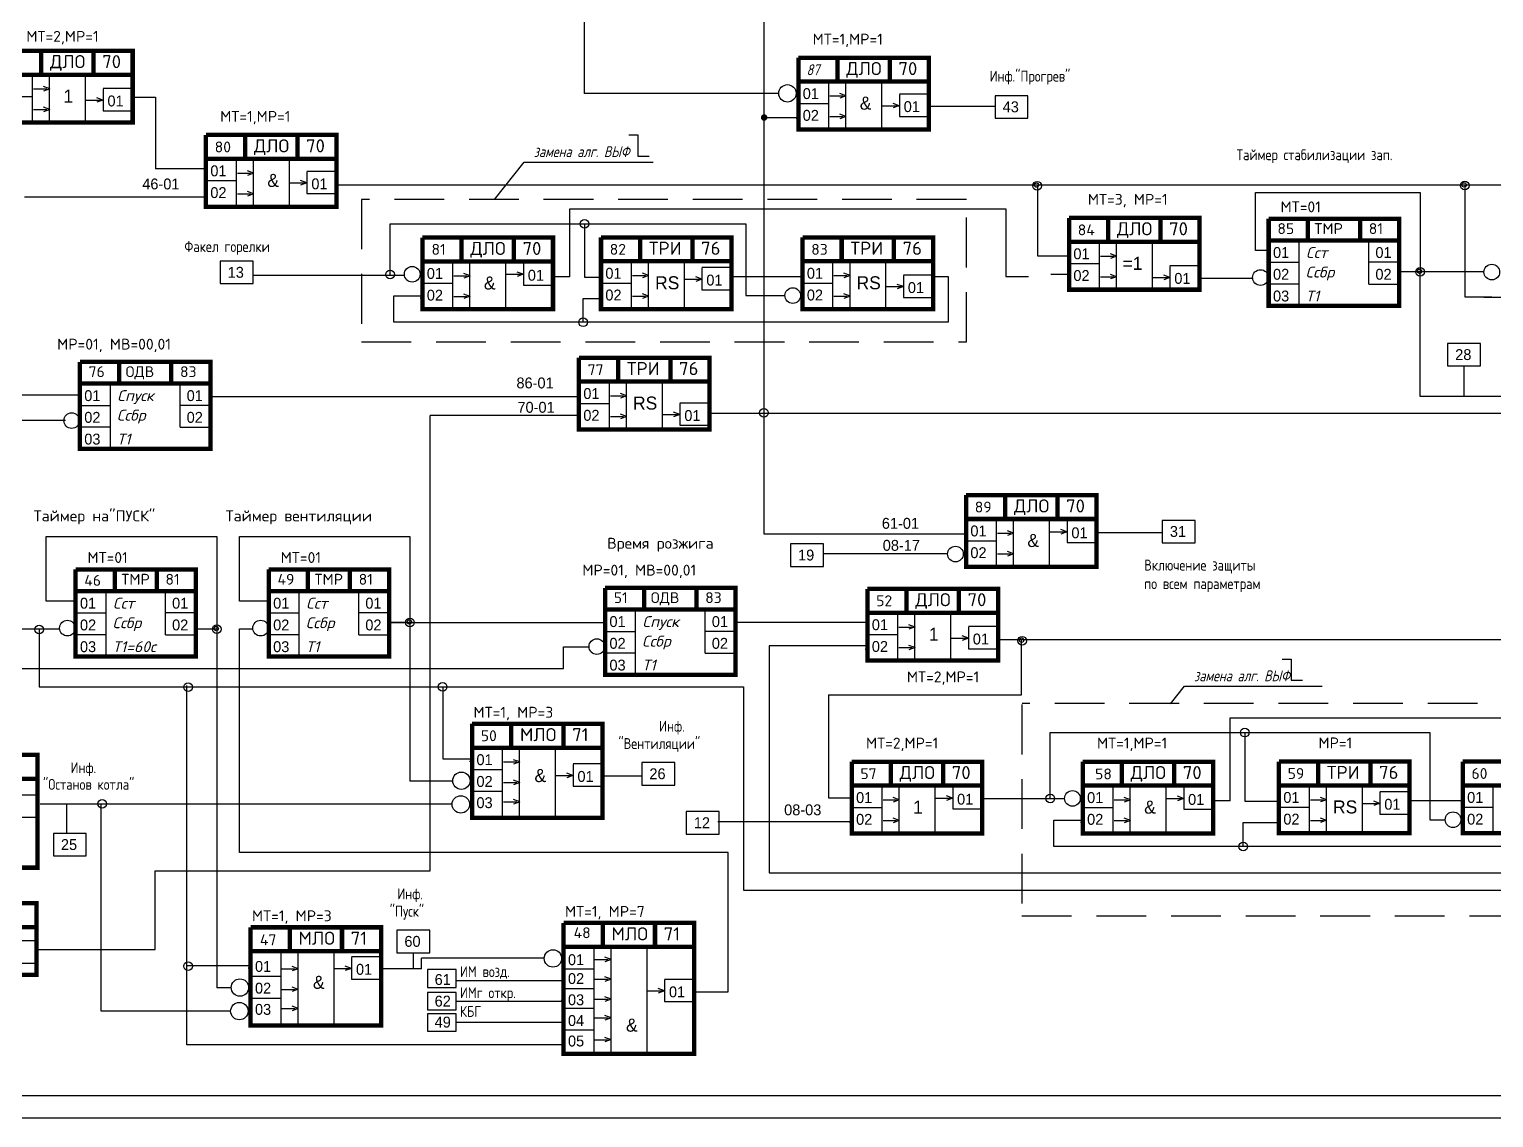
# Model space of a CAD drawing. Header units: millimetres. Extents: x -262 to 1131, y -64 to 607.
# Drawn here: x 193.4 to 530, y -64.3 to 185.9 of the extents above; entities that cross this region are included whole.
import ezdxf

# ---------------------------------------------------------------- set-up
doc = ezdxf.new("R2010")
doc.units = ezdxf.units.MM
doc.header["$LTSCALE"] = 0.6
doc.linetypes.add('HIDDEN', pattern=[9.525, 6.35, -3.175])
doc.layers.add('1', color=7, linetype='Continuous')
doc.styles.add('CYRILLIC', font='CYRILLIC.shx', dxfattribs={"height": 2.5})
doc.styles.add('ROMANC', font='ROMANC.shx', dxfattribs={"height": 2.5})
doc.styles.get("Standard").update_dxf_attribs({"font": '', "oblique": 15})
doc.styles.get('Standard').set_extended_font_data('GOST type A')

msp = doc.modelspace()

# ---------------------------------------------------------------- linework, layer by layer
for p, q in [((320.94, 232.55), (320.94, 171.13)), ((362.28, 192.27), (362.28, 101.27)), ((194.19, 164.49), (194.19, 175.49)), ((198.1, 164.49), (198.1, 175.49)), ((206.28, 175.49), (206.28, 164.49)), ((194.4, 172.21), (197.45, 172.21)), ((198.12, 172.21), (196.7, 172.74)), ((198.12, 172.21), (196.7, 171.69)), ((217.4, 172.32), (210.4, 172.32)), ((210.4, 172.2), (210.4, 167.2)), ((377.18, 162.89), (377.18, 173.89)), ((381.1, 162.89), (381.1, 173.89)), ((389.27, 173.89), (389.27, 162.89)), ((187.19, 170.49), (194.19, 170.49)), ((206.35, 169.66), (210.36, 169.66)), ((210.36, 169.66), (208.94, 170.19)), ((210.36, 169.67), (208.94, 169.14)), ((217.61, 170.32), (222.41, 170.32)), ((222.41, 170.32), (222.41, 153.83)), ((365.67, 171.13), (320.94, 171.13)), ((370.18, 171.13), (369.67, 171.13)), ((370.18, 168.89), (377.18, 168.89)), ((377.39, 170.61), (380.44, 170.61)), ((381.11, 170.61), (379.69, 171.13)), ((381.11, 170.61), (379.69, 170.09)), ((389.35, 168.36), (393.36, 168.36)), ((393.36, 168.36), (391.94, 168.89)), ((393.36, 168.37), (391.94, 167.84)), ((400.39, 171.02), (393.39, 171.02)), ((393.39, 170.9), (393.39, 165.9)), ((415.38, 170.66), (415.38, 165.49)), ((422.94, 170.66), (415.38, 170.66)), ((422.94, 165.49), (422.94, 170.66)), ((194.4, 167.47), (197.45, 167.47)), ((198.12, 167.47), (196.7, 168)), ((198.12, 167.47), (196.7, 166.95)), ((210.4, 167.2), (217.4, 167.2)), ((362.28, 165.64), (370.18, 165.64)), ((370.47, 165.41), (369.68, 165.41)), ((377.39, 165.87), (380.44, 165.87)), ((381.11, 165.87), (379.69, 166.39)), ((381.11, 165.87), (379.69, 165.35)), ((393.39, 165.9), (400.39, 165.9)), ((400.16, 168.23), (415.38, 168.23)), ((415.38, 165.49), (422.94, 165.49)), ((198.1, 164.67), (206.28, 164.67)), ((331.22, 161.64), (333.28, 161.64)), ((333.28, 161.64), (333.28, 156.78)), ((381.1, 163.07), (389.27, 163.07)), ((241.04, 145.13), (241.04, 156.13)), ((244.96, 145.13), (244.96, 156.13)), ((253.13, 156.13), (253.13, 145.13)), ((300.31, 146.81), (307.19, 155.39)), ((307.19, 155.39), (336.84, 155.39)), ((333.28, 156.78), (335.9, 156.78)), ((233.87, 153.83), (222.41, 153.83)), ((241.25, 152.85), (244.3, 152.85)), ((244.97, 152.85), (243.55, 153.37)), ((244.97, 152.85), (243.55, 152.33)), ((264.25, 153.25), (257.25, 153.25)), ((257.25, 153.14), (257.25, 148.14)), ((234.04, 151.13), (241.04, 151.13)), ((241.25, 148.11), (244.3, 148.11)), ((244.97, 148.11), (243.55, 148.63)), ((244.97, 148.11), (243.55, 147.59)), ((253.21, 150.6), (257.22, 150.6)), ((257.22, 150.6), (255.8, 151.13)), ((257.22, 150.61), (255.8, 150.08)), ((257.25, 148.14), (264.25, 148.14)), ((264.18, 150.18), (700.42, 150.18)), ((425.15, 150.23), (425.15, 133.86)), ((475.2, 148.4), (513.04, 148.4)), ((475.2, 135.06), (475.2, 148.4)), ((513.04, 148.4), (513.04, 130.15)), ((523.44, 124.37), (523.44, 150.2)), ((192.33, 147.41), (233.91, 147.41)), ((234.33, 147.65), (233.54, 147.65)), ((244.96, 145.31), (253.13, 145.31)), ((317.66, 141.19), (317.66, 144.63)), ((317.66, 144.63), (417.86, 144.63)), ((417.86, 144.63), (417.86, 129.07)), ((276.34, 141.19), (358.13, 141.19)), ((276.34, 129.56), (276.34, 141.19)), ((317.66, 129.03), (317.66, 141.19)), ((321.01, 141.19), (321.01, 128.97)), ((358.13, 141.19), (358.13, 124.69)), ((439.38, 126.06), (439.38, 137.06)), ((443.29, 126.06), (443.29, 137.06)), ((451.46, 137.06), (451.46, 126.06)), ((478.04, 135.06), (475.2, 135.06)), ((485.26, 122.35), (485.26, 137.35)), ((501.26, 127.35), (501.26, 137.35)), ((244.85, 132.61), (237.29, 132.61)), ((237.29, 132.61), (237.29, 127.44)), ((244.85, 127.44), (244.85, 132.61)), ((290.79, 121.54), (290.79, 132.54)), ((294.71, 121.54), (294.71, 132.54)), ((302.88, 132.54), (302.88, 121.54)), ((314, 132.24), (307, 132.24)), ((307, 132.12), (307, 127.12)), ((331.82, 121.58), (331.82, 132.58)), ((335.74, 121.58), (335.74, 132.58)), ((343.91, 132.58), (343.91, 121.58)), ((378.13, 121.58), (378.13, 132.58)), ((382.05, 121.58), (382.05, 132.58)), ((390.22, 132.58), (390.22, 121.58)), ((425.15, 133.86), (432.38, 133.86)), ((432.38, 132.06), (439.38, 132.06)), ((439.59, 133.78), (442.64, 133.78)), ((443.31, 133.78), (441.89, 134.3)), ((443.31, 133.78), (441.89, 133.26)), ((462.58, 131.52), (455.58, 131.52)), ((455.58, 131.4), (455.58, 126.4)), ((478.26, 132.35), (485.26, 132.35)), ((508.26, 132.35), (501.26, 132.35)), ((279.65, 129.35), (244.88, 129.35)), ((283.23, 129.56), (283.79, 129.56)), ((291, 129.26), (294.05, 129.26)), ((294.73, 129.26), (293.31, 129.79)), ((294.73, 129.27), (293.31, 128.74)), ((302.96, 129.59), (306.97, 129.59)), ((306.97, 129.59), (305.55, 130.11)), ((306.97, 129.59), (305.55, 129.06)), ((317.66, 129.03), (313.79, 129.03)), ((321.01, 128.97), (324.75, 128.97)), ((332.03, 129.3), (335.08, 129.3)), ((335.75, 129.3), (334.33, 129.83)), ((335.75, 129.31), (334.33, 128.78)), ((343.99, 128.47), (348, 128.47)), ((348, 128.47), (346.58, 129)), ((348, 128.48), (346.58, 127.95)), ((355.03, 131.13), (348.03, 131.13)), ((348.03, 131.01), (348.03, 126.01)), ((371.13, 129.03), (354.82, 129.03)), ((378.34, 129.3), (381.39, 129.3)), ((382.06, 129.3), (380.64, 129.83)), ((382.06, 129.31), (380.64, 128.78)), ((401.34, 129.41), (394.34, 129.41)), ((394.34, 129.29), (394.34, 124.29)), ((404.63, 129.03), (401.13, 129.03)), ((404.63, 129.09), (404.63, 118.56)), ((417.86, 129.11), (423.05, 129.11)), ((428.19, 129.59), (432.56, 129.59)), ((439.59, 129.04), (442.64, 129.04)), ((443.31, 129.04), (441.89, 129.56)), ((443.31, 129.04), (441.89, 128.52)), ((451.54, 128.87), (455.55, 128.87)), ((455.55, 128.87), (454.13, 129.39)), ((455.55, 128.87), (454.13, 128.35)), ((462.38, 128.69), (474.68, 128.69)), ((527.74, 130.15), (508.53, 130.15)), ((513.01, 130.15), (513.01, 101.55)), ((237.29, 127.44), (244.85, 127.44)), ((277.18, 118.56), (277.18, 124.62)), ((277.18, 124.62), (283.79, 124.62)), ((283.79, 127.54), (290.79, 127.54)), ((291, 124.52), (294.05, 124.52)), ((294.73, 124.52), (293.31, 125.05)), ((294.73, 124.53), (293.31, 124)), ((307, 127.12), (314, 127.12)), ((324.82, 127.58), (331.82, 127.58)), ((332.03, 124.56), (335.08, 124.56)), ((335.75, 124.56), (334.33, 125.09)), ((335.75, 124.57), (334.33, 124.04)), ((348.03, 126.01), (355.03, 126.01)), ((358.13, 124.69), (367.09, 124.69)), ((371.13, 127.58), (378.13, 127.58)), ((378.34, 124.56), (381.39, 124.56)), ((382.06, 124.56), (380.64, 125.09)), ((382.06, 124.57), (380.64, 124.04)), ((390.3, 126.76), (394.31, 126.76)), ((394.31, 126.76), (392.89, 127.28)), ((394.31, 126.76), (392.89, 126.24)), ((443.29, 126.24), (451.46, 126.24)), ((455.58, 126.4), (462.58, 126.4)), ((485.26, 127.35), (478.26, 127.35)), ((501.26, 127.35), (508.26, 127.35)), ((284.08, 124.07), (283.29, 124.07)), ((294.71, 121.72), (302.88, 121.72)), ((320.69, 118.56), (320.69, 124.06)), ((320.69, 124.06), (325.19, 124.06)), ((335.74, 121.76), (343.91, 121.76)), ((382.05, 121.76), (390.22, 121.76)), ((394.34, 124.29), (401.34, 124.29)), ((508.26, 122.35), (478.26, 122.35)), ((529.55, 124.37), (523.44, 124.37)), ((527.72, 124.35), (532.22, 124.35)), ((320.69, 118.56), (277.18, 118.56)), ((404.63, 118.56), (320.69, 118.56)), ((519.39, 113.69), (519.39, 108.52)), ((526.94, 113.69), (519.39, 113.69)), ((526.94, 108.52), (526.94, 113.69)), ((519.39, 108.52), (526.94, 108.52)), ((523.15, 101.48), (523.15, 108.54)), ((212.07, 89.45), (212.07, 104.45)), ((228.07, 94.45), (228.07, 104.45)), ((326.76, 93.92), (326.76, 104.92)), ((330.67, 93.92), (330.67, 104.92)), ((338.85, 104.92), (338.85, 93.92)), ((160.89, 101.87), (205.07, 101.87)), ((235.21, 101.51), (320.11, 101.51)), ((326.97, 101.64), (330.02, 101.64)), ((330.69, 101.64), (329.27, 102.17)), ((330.69, 101.64), (329.27, 101.12)), ((362.24, 101.18), (362.24, 69.9)), ((513.01, 101.55), (571.67, 101.55)), ((205.07, 99.45), (212.07, 99.45)), ((235.07, 99.45), (228.07, 99.45)), ((319.76, 99.92), (326.76, 99.92)), ((342.93, 97.33), (341.51, 97.86)), ((349.97, 99.99), (342.97, 99.99)), ((342.97, 99.87), (342.97, 94.87)), ((349.27, 97.67), (571.95, 97.67)), ((169.02, 96.09), (201.75, 96.09)), ((212.07, 94.45), (205.07, 94.45)), ((228.07, 94.45), (235.07, 94.45)), ((285.59, -7.6), (285.59, 97.1)), ((319.45, 97.1), (285.59, 97.1)), ((326.97, 96.9), (330.02, 96.9)), ((330.69, 96.9), (329.27, 97.42)), ((330.69, 96.9), (329.27, 96.38)), ((338.92, 97.33), (342.93, 97.33)), ((342.93, 97.34), (341.51, 96.81)), ((342.97, 94.87), (349.97, 94.87)), ((330.67, 94.1), (338.85, 94.1)), ((235.07, 89.45), (205.07, 89.45)), ((415.71, 62.33), (415.71, 73.33)), ((419.62, 62.33), (419.62, 73.33)), ((427.8, 73.33), (427.8, 62.33)), ((431.88, 70.38), (430.46, 70.9)), ((438.92, 73.03), (431.92, 73.03)), ((431.92, 72.91), (431.92, 67.91)), ((461.36, 73.02), (453.8, 73.02)), ((453.8, 73.02), (453.8, 67.85)), ((461.36, 67.85), (461.36, 73.02)), ((197.35, 54.43), (197.35, 69.28)), ((197.35, 69.28), (236.5, 69.28)), ((236.5, 69.28), (236.5, -34.49)), ((241.76, 54.43), (241.76, 69.28)), ((241.76, 69.28), (280.91, 69.28)), ((280.91, 69.28), (280.91, 13.04)), ((362.24, 69.9), (408.67, 69.9)), ((368.37, 67.59), (368.37, 62.43)), ((375.92, 67.59), (368.37, 67.59)), ((375.92, 62.43), (375.92, 67.59)), ((408.71, 68.33), (415.71, 68.33)), ((415.92, 70.05), (418.97, 70.05)), ((419.64, 70.05), (418.22, 70.58)), ((419.64, 70.06), (418.22, 69.53)), ((427.87, 70.38), (431.88, 70.38)), ((431.88, 70.38), (430.46, 69.85)), ((431.92, 67.91), (438.92, 67.91)), ((438.65, 70.21), (453.82, 70.21)), ((453.8, 67.85), (461.36, 67.85)), ((404.56, 65.31), (375.82, 65.31)), ((409, 64.86), (408.2, 64.86)), ((415.92, 65.31), (418.97, 65.31)), ((419.64, 65.31), (418.22, 65.84)), ((419.64, 65.32), (418.22, 64.79)), ((368.37, 62.43), (375.92, 62.43)), ((419.62, 62.51), (427.8, 62.51)), ((203.86, 54.43), (197.35, 54.43)), ((211.08, 41.72), (211.08, 56.72)), ((224.72, 46.72), (224.72, 56.72)), ((248.27, 54.43), (241.76, 54.43)), ((255.48, 41.72), (255.48, 56.72)), ((269.13, 46.72), (269.13, 56.72)), ((204.08, 51.72), (211.08, 51.72)), ((231.72, 51.72), (224.72, 51.72)), ((248.48, 51.72), (255.48, 51.72)), ((276.13, 51.72), (269.13, 51.72)), ((332.76, 37.49), (332.76, 52.49)), ((348.76, 42.49), (348.76, 52.49)), ((393.06, 40.77), (393.06, 51.77)), ((396.98, 40.77), (396.98, 51.77)), ((405.15, 51.77), (405.15, 40.77)), ((188.63, 48.07), (200.4, 48.07)), ((195.68, 48.05), (195.68, 34.73)), ((203.99, 48.07), (204.08, 48.07)), ((231.72, 48.07), (236.5, 48.07)), ((241.76, -3.33), (241.76, 48.07)), ((241.76, 48.07), (244.91, 48.07)), ((281.07, 49.53), (276.4, 49.53)), ((276.4, 49.53), (325.46, 49.53)), ((325.76, 47.49), (332.76, 47.49)), ((355.76, 47.49), (348.76, 47.49)), ((355.76, 49.6), (386.06, 49.6)), ((393.27, 48.49), (396.32, 48.49)), ((396.99, 48.49), (395.58, 49.02)), ((396.99, 48.5), (395.58, 47.97)), ((416.27, 48.6), (409.27, 48.6)), ((409.27, 48.48), (409.27, 43.48)), ((211.08, 46.72), (204.08, 46.72)), ((224.72, 46.72), (231.72, 46.72)), ((255.48, 46.72), (248.48, 46.72)), ((269.13, 46.72), (276.13, 46.72)), ((316.2, 43.93), (322.06, 43.93)), ((316.2, 38.99), (316.2, 43.93)), ((386.27, 44.14), (363.44, 44.14)), ((363.44, 44.14), (363.44, -8.03)), ((386.06, 46.77), (393.06, 46.77)), ((393.27, 43.75), (396.32, 43.75)), ((396.99, 43.75), (395.58, 44.28)), ((396.99, 43.76), (395.58, 43.23)), ((405.23, 45.95), (409.24, 45.95)), ((409.24, 45.95), (407.82, 46.47)), ((409.24, 45.95), (407.82, 45.43)), ((416.33, 45.63), (790.71, 45.63)), ((421.49, 32.93), (421.49, 45.63)), ((231.72, 41.72), (204.08, 41.72)), ((276.13, 41.72), (248.48, 41.72)), ((332.76, 42.49), (325.76, 42.49)), ((348.76, 42.49), (355.76, 42.49)), ((386.35, 43.3), (385.56, 43.3)), ((396.98, 40.95), (405.15, 40.95)), ((409.27, 43.48), (416.27, 43.48)), ((481.39, 41.12), (483.45, 41.12)), ((483.45, 41.12), (483.45, 36.26)), ((153.89, 38.99), (316.2, 38.99)), ((355.76, 37.49), (325.76, 37.49)), ((195.68, 34.73), (357.55, 34.73)), ((229.66, -47.55), (229.66, 35.03)), ((288.54, 18.08), (288.54, 34.73)), ((357.55, 34.73), (357.55, -12.03)), ((455.7, 30.84), (458.93, 34.87)), ((458.93, 34.87), (490.59, 34.87)), ((483.45, 36.26), (486.07, 36.26)), ((377.14, 32.93), (377.14, 9.21)), ((377.14, 32.93), (421.49, 32.93)), ((469.4, 24.21), (469.4, 27.59)), ((469.4, 27.59), (569.6, 27.59)), ((428.08, 24.21), (515.28, 24.21)), ((428.08, 9.04), (428.08, 24.21)), ((469.4, 8.51), (469.4, 24.21)), ((472.75, 24.21), (472.75, 8.45)), ((515.28, 24.21), (515.28, 4.17)), ((302.2, 4.63), (302.2, 20.74)), ((306.12, 4.63), (306.12, 20.74)), ((314.29, 20.74), (314.29, 4.63)), ((295.26, 18.08), (288.54, 18.08)), ((295.62, 17.58), (294.61, 17.58)), ((302.41, 17.46), (305.46, 17.46)), ((306.13, 17.46), (304.71, 17.98)), ((306.13, 17.46), (304.71, 16.94)), ((325.41, 17.01), (318.41, 17.01)), ((318.41, 16.89), (318.41, 11.89)), ((334.2, 17.31), (334.2, 12.14)), ((341.76, 17.31), (334.2, 17.31)), ((341.76, 12.14), (341.76, 17.31)), ((295.2, 15.74), (302.2, 15.74)), ((314.37, 14.35), (318.38, 14.35)), ((318.38, 14.35), (316.96, 14.88)), ((318.38, 14.36), (316.96, 13.83)), ((325.36, 14.28), (334.11, 14.28)), ((290.8, 13.04), (280.91, 13.04)), ((295.2, 10.72), (302.2, 10.72)), ((302.41, 12.72), (305.46, 12.72)), ((306.13, 12.72), (304.71, 13.24)), ((306.13, 12.72), (304.71, 12.2)), ((318.41, 11.89), (325.41, 11.89)), ((334.2, 12.14), (341.76, 12.14)), ((389.44, 1.02), (389.44, 12.02)), ((393.36, 1.02), (393.36, 12.02)), ((401.53, 12.02), (401.53, 1.02)), ((412.65, 11.77), (405.65, 11.77)), ((405.65, 11.65), (405.65, 6.65)), ((442.53, 1.02), (442.53, 12.02)), ((446.45, 1.02), (446.45, 12.02)), ((454.62, 12.02), (454.62, 1.02)), ((465.74, 11.72), (458.74, 11.72)), ((458.74, 11.6), (458.74, 6.6)), ((487.63, 1.06), (487.63, 12.06)), ((491.54, 1.06), (491.54, 12.06)), ((499.72, 12.06), (499.72, 1.06)), ((510.84, 10.61), (503.84, 10.61)), ((503.84, 10.49), (503.84, 5.49)), ((529.87, 1.06), (529.87, 12.06)), ((195.54, 9.86), (188.54, 9.86)), ((195.91, 7.83), (290.62, 7.83)), ((202.03, 1.03), (202.03, 7.76)), ((209.89, 7.83), (209.89, -39.75)), ((295.62, 7.62), (294.61, 7.62)), ((302.41, 8.31), (305.46, 8.31)), ((306.13, 8.31), (304.71, 8.84)), ((306.13, 8.32), (304.71, 7.79)), ((377.14, 9.21), (382.29, 9.21)), ((382.44, 7.02), (389.44, 7.02)), ((389.65, 8.74), (392.7, 8.74)), ((393.37, 8.74), (391.95, 9.27)), ((393.37, 8.75), (391.95, 8.22)), ((401.61, 9.12), (405.62, 9.12)), ((405.62, 9.12), (404.2, 9.64)), ((405.62, 9.12), (404.2, 8.6)), ((412.5, 9.04), (431.37, 9.04)), ((434.97, 9.04), (435.53, 9.04)), ((435.53, 7.02), (442.53, 7.02)), ((442.75, 8.74), (445.8, 8.74)), ((446.47, 8.74), (445.05, 9.27)), ((446.47, 8.75), (445.05, 8.22)), ((454.7, 9.07), (458.71, 9.07)), ((458.71, 9.07), (457.29, 9.59)), ((458.71, 9.07), (457.29, 8.54)), ((469.4, 8.51), (465.53, 8.51)), ((472.75, 8.45), (480.55, 8.45)), ((480.63, 7.06), (487.63, 7.06)), ((487.84, 8.78), (490.89, 8.78)), ((491.56, 8.78), (490.14, 9.31)), ((491.56, 8.79), (490.14, 8.26)), ((499.79, 7.95), (503.81, 7.95)), ((503.81, 7.95), (502.39, 8.48)), ((503.81, 7.96), (502.39, 7.43)), ((522.87, 8.51), (510.63, 8.51)), ((522.87, 7.06), (529.87, 7.06)), ((188.54, 4.74), (195.54, 4.74)), ((351.97, 6.05), (344.42, 6.05)), ((344.42, 6.05), (344.42, 0.88)), ((382.8, 3.73), (351.7, 3.73)), ((351.97, 0.88), (351.97, 6.05)), ((382.73, 3.55), (381.94, 3.55)), ((389.65, 4), (392.7, 4)), ((393.37, 4), (391.95, 4.53)), ((393.37, 4.01), (391.95, 3.48)), ((405.65, 6.65), (412.65, 6.65)), ((428.92, -1.96), (428.92, 4.1)), ((428.92, 4.1), (435.53, 4.1)), ((435.82, 3.55), (435.03, 3.55)), ((442.75, 4), (445.8, 4)), ((446.47, 4), (445.05, 4.53)), ((446.47, 4.01), (445.05, 3.48)), ((458.74, 6.6), (465.74, 6.6)), ((472.43, -1.96), (472.43, 3.54)), ((472.43, 3.54), (481, 3.54)), ((487.84, 4.04), (490.89, 4.04)), ((491.56, 4.04), (490.14, 4.57)), ((491.56, 4.05), (490.14, 3.52)), ((503.84, 5.49), (510.84, 5.49)), ((515.28, 4.17), (518.83, 4.17)), ((198.96, 1.03), (198.96, -4.14)), ((206.52, 1.03), (198.96, 1.03)), ((206.52, -4.14), (206.52, 1.03)), ((344.42, 0.88), (351.97, 0.88)), ((393.36, 1.2), (401.53, 1.2)), ((446.45, 1.2), (454.62, 1.2)), ((491.54, 1.24), (499.72, 1.24)), ((354.07, -3.33), (241.76, -3.33)), ((354.07, -35.37), (354.07, -3.33)), ((472.43, -1.96), (428.92, -1.96)), ((556.38, -1.96), (472.43, -1.96)), ((198.96, -4.14), (206.52, -4.14)), ((222.37, -25.68), (222.37, -7.6)), ((222.37, -7.6), (285.59, -7.6)), ((363.44, -8.03), (792.61, -8.03)), ((357.55, -12.03), (888.86, -12.03)), ((277.9, -21.24), (277.9, -26.4)), ((285.45, -21.24), (277.9, -21.24)), ((285.45, -26.4), (285.45, -21.24)), ((195.27, -23.68), (188.27, -23.68)), ((195.48, -25.68), (222.37, -25.68)), ((251.3, -43.14), (251.3, -26.06)), ((255.21, -43.14), (255.21, -26.06)), ((263.39, -26.06), (263.39, -43.14)), ((277.9, -26.4), (285.45, -26.4)), ((281.62, -26.47), (281.62, -30.06)), ((323.23, -49.67), (323.23, -25.06)), ((327.14, -49.67), (327.14, -25.06)), ((335.32, -25.06), (335.32, -49.67)), ((188.27, -28.8), (195.27, -28.8)), ((244.36, -29.45), (229.66, -29.45)), ((244.72, -29.95), (243.71, -29.95)), ((251.51, -30.08), (254.56, -30.08)), ((255.23, -30.08), (253.81, -29.55)), ((255.23, -30.07), (253.81, -30.6)), ((263.46, -30), (267.47, -30)), ((267.47, -30), (266.05, -29.47)), ((267.47, -29.99), (266.05, -30.52)), ((274.51, -27.34), (267.51, -27.34)), ((267.51, -27.46), (267.51, -32.46)), ((283.56, -30.07), (274.3, -30.07)), ((283.56, -30.07), (283.56, -27.66)), ((311.71, -27.68), (283.58, -27.68)), ((284.98, -30.27), (284.98, -34.38)), ((291.53, -30.27), (284.98, -30.27)), ((291.53, -34.38), (291.53, -30.27)), ((315.77, -27.91), (316.1, -27.91)), ((316.23, -30.14), (323.23, -30.14)), ((323.44, -27.98), (326.49, -27.98)), ((327.16, -27.98), (325.74, -27.45)), ((327.16, -27.97), (325.74, -28.5)), ((244.3, -31.8), (251.3, -31.8)), ((267.51, -32.46), (274.51, -32.46)), ((291.64, -32.82), (316.1, -32.82)), ((323.44, -32.47), (326.49, -32.47)), ((327.16, -32.47), (325.74, -31.95)), ((327.16, -32.47), (325.74, -32.99)), ((346.44, -32.53), (339.44, -32.53)), ((339.44, -32.65), (339.44, -37.65)), ((239.9, -34.49), (236.5, -34.49)), ((244.3, -36.81), (251.3, -36.81)), ((251.51, -34.82), (254.56, -34.82)), ((255.23, -34.82), (253.81, -34.29)), ((255.23, -34.81), (253.81, -35.34)), ((284.98, -34.38), (291.53, -34.38)), ((284.98, -35.55), (284.98, -39.55)), ((291.53, -35.55), (284.98, -35.55)), ((291.53, -39.55), (291.53, -35.55)), ((316.23, -34.63), (323.23, -34.63)), ((327.16, -37.09), (325.74, -36.57)), ((335.39, -35.18), (339.4, -35.18)), ((339.4, -35.18), (337.98, -34.66)), ((339.4, -35.18), (337.98, -35.7)), ((346.76, -35.37), (354.07, -35.37)), ((209.89, -39.75), (239.74, -39.75)), ((244.72, -39.91), (243.71, -39.91)), ((251.51, -39.22), (254.56, -39.22)), ((255.23, -39.22), (253.81, -38.7)), ((255.23, -39.22), (253.81, -39.74)), ((284.98, -39.55), (291.53, -39.55)), ((291.64, -37.56), (316.1, -37.56)), ((316.65, -37.39), (315.64, -37.39)), ((316.23, -39.12), (323.23, -39.12)), ((323.44, -37.09), (326.49, -37.09)), ((327.16, -37.09), (325.74, -37.62)), ((339.44, -37.65), (346.44, -37.65)), ((284.98, -40.45), (284.98, -44.45)), ((291.53, -40.45), (284.98, -40.45)), ((291.53, -44.45), (291.53, -40.45)), ((291.64, -42.4), (316.1, -42.4)), ((323.44, -41.37), (326.49, -41.37)), ((327.16, -41.37), (325.74, -40.84)), ((327.16, -41.36), (325.74, -41.89)), ((284.98, -44.45), (291.53, -44.45)), ((316.23, -44.11), (323.23, -44.11)), ((323.44, -46.41), (326.49, -46.41)), ((327.16, -46.39), (325.74, -45.86)), ((327.16, -46.38), (325.74, -46.91)), ((316.27, -47.55), (229.66, -47.55)), ((316.23, -49.27), (323.23, -49.27)), ((316.23, -49.59), (323.23, -49.59)), ((-262.21, -64.34), (1130.81, -64.34))]:
    msp.add_line(p, q)
at = {"linetype": 'HIDDEN', "ltscale": 3}
for p, q in [((269.8, 146.81), (269.8, 114.05)), ((408.79, 146.81), (269.8, 146.81)), ((408.79, 114.05), (408.79, 146.81)), ((269.8, 114.05), (408.79, 114.05)), ((421.55, 30.64), (421.55, -17.9)), ((560.53, 30.93), (421.64, 30.93)), ((421.55, -17.9), (560.53, -17.9))]:
    msp.add_line(p, q, dxfattribs=at)
at = {"color": 7}
msp.add_line((1125.81, -59.34), (-242.21, -59.34), dxfattribs=at)
at = {"const_width": 1}
for points in [[(187.19, 180.99), (187.19, 175.49), (217.19, 175.49)], [(188.19, 180.99), (217.19, 180.99), (217.19, 164.49), (187.19, 164.49), (187.19, 180.99)], [(196.19, 175.49), (196.19, 180.99)], [(208.19, 175.49), (208.19, 180.99)], [(370.18, 179.39), (370.18, 173.89), (400.18, 173.89)], [(371.18, 179.39), (400.18, 179.39), (400.18, 162.89), (370.18, 162.89), (370.18, 179.39)], [(372.18, 179.39), (370.18, 179.39)], [(379.18, 173.89), (379.18, 179.39)], [(391.18, 173.89), (391.18, 179.39)], [(234.04, 161.63), (234.04, 156.13), (264.04, 156.13)], [(235.04, 161.63), (264.04, 161.63), (264.04, 145.13), (234.04, 145.13), (234.04, 161.63)], [(236.04, 161.63), (234.04, 161.63)], [(243.04, 156.13), (243.04, 161.63)], [(255.04, 156.13), (255.04, 161.63)], [(433.38, 142.56), (462.38, 142.56), (462.38, 126.06), (432.38, 126.06), (432.38, 142.56)], [(432.38, 142.56), (432.38, 137.06), (462.38, 137.06)], [(434.38, 142.56), (432.38, 142.56)], [(441.38, 137.06), (441.38, 142.56)], [(453.38, 137.06), (453.38, 142.56)], [(478.26, 142.35), (478.26, 137.35), (508.26, 137.35)], [(479.26, 142.35), (508.26, 142.35), (508.26, 122.35), (478.26, 122.35), (478.26, 142.35)], [(480.26, 142.35), (478.26, 142.35)], [(487.26, 137.35), (487.26, 142.35)], [(499.26, 137.35), (499.26, 142.35)], [(284.79, 138.04), (313.79, 138.04), (313.79, 121.54), (283.79, 121.54), (283.79, 138.04)], [(283.79, 138.04), (283.79, 132.54), (313.79, 132.54)], [(285.79, 138.04), (283.79, 138.04)], [(292.79, 132.54), (292.79, 138.04)], [(304.79, 132.54), (304.79, 138.04)], [(324.82, 138.08), (324.82, 132.58), (354.82, 132.58)], [(325.82, 138.08), (354.82, 138.08), (354.82, 121.58), (324.82, 121.58), (324.82, 138.08)], [(326.82, 138.08), (324.82, 138.08)], [(333.82, 132.58), (333.82, 138.08)], [(345.82, 132.58), (345.82, 138.08)], [(371.13, 138.08), (371.13, 132.58), (401.13, 132.58)], [(372.13, 138.08), (401.13, 138.08), (401.13, 121.58), (371.13, 121.58), (371.13, 138.08)], [(373.13, 138.08), (371.13, 138.08)], [(380.13, 132.58), (380.13, 138.08)], [(392.13, 132.58), (392.13, 138.08)], [(206.07, 109.45), (235.07, 109.45), (235.07, 89.45), (205.07, 89.45), (205.07, 109.45)], [(205.07, 109.45), (205.07, 104.45), (235.07, 104.45)], [(207.07, 109.45), (205.07, 109.45)], [(214.07, 104.45), (214.07, 109.45)], [(226.07, 104.45), (226.07, 109.45)], [(320.76, 110.42), (349.76, 110.42), (349.76, 93.92), (319.76, 93.92), (319.76, 110.42)], [(319.76, 110.42), (319.76, 104.92), (349.76, 104.92)], [(321.76, 110.42), (319.76, 110.42)], [(328.76, 104.92), (328.76, 110.42)], [(340.76, 104.92), (340.76, 110.42)], [(409.71, 78.83), (438.71, 78.83), (438.71, 62.33), (408.71, 62.33), (408.71, 78.83)], [(408.71, 78.83), (408.71, 73.33), (438.71, 73.33)], [(410.71, 78.83), (408.71, 78.83)], [(417.71, 73.33), (417.71, 78.83)], [(429.71, 73.33), (429.71, 78.83)], [(206.08, 61.72), (204.08, 61.72)], [(205.08, 61.72), (231.72, 61.72), (231.72, 41.72), (204.08, 41.72), (204.08, 61.72)], [(204.08, 61.72), (204.08, 56.72), (231.72, 56.72)], [(213.08, 56.72), (213.08, 61.72)], [(222.72, 56.72), (222.72, 61.72)], [(250.48, 61.72), (248.48, 61.72)], [(249.48, 61.72), (276.13, 61.72), (276.13, 41.72), (248.48, 41.72), (248.48, 61.72)], [(248.48, 61.72), (248.48, 56.72), (276.13, 56.72)], [(257.48, 56.72), (257.48, 61.72)], [(267.13, 56.72), (267.13, 61.72)], [(325.76, 57.49), (325.76, 52.49), (355.76, 52.49)], [(326.76, 57.49), (355.76, 57.49), (355.76, 37.49), (325.76, 37.49), (325.76, 57.49)], [(327.76, 57.49), (325.76, 57.49)], [(334.76, 52.49), (334.76, 57.49)], [(346.76, 52.49), (346.76, 57.49)], [(387.06, 57.27), (416.06, 57.27), (416.06, 40.77), (386.06, 40.77), (386.06, 57.27)], [(386.06, 57.27), (386.06, 51.77), (416.06, 51.77)], [(388.06, 57.27), (386.06, 57.27)], [(395.06, 51.77), (395.06, 57.27)], [(407.06, 51.77), (407.06, 57.27)], [(296.2, 26.24), (325.2, 26.24), (325.2, 4.63), (295.2, 4.63), (295.2, 26.24)], [(295.2, 26.24), (295.2, 20.74), (325.2, 20.74)], [(297.2, 26.24), (295.2, 26.24)], [(304.2, 20.74), (304.2, 26.24)], [(316.2, 20.74), (316.2, 26.24)], [(166.33, 19.09), (195.33, 19.09), (195.33, -6.84), (165.33, -6.84), (165.33, 19.09)], [(165.33, 19.09), (165.33, 13.59), (195.33, 13.59)], [(382.44, 17.52), (382.44, 12.02), (412.44, 12.02)], [(383.44, 17.52), (412.44, 17.52), (412.44, 1.02), (382.44, 1.02), (382.44, 17.52)], [(384.44, 17.52), (382.44, 17.52)], [(391.44, 12.02), (391.44, 17.52)], [(403.44, 12.02), (403.44, 17.52)], [(436.53, 17.52), (465.53, 17.52), (465.53, 1.02), (435.53, 1.02), (435.53, 17.52)], [(435.53, 17.52), (435.53, 12.02), (465.53, 12.02)], [(437.53, 17.52), (435.53, 17.52)], [(444.53, 12.02), (444.53, 17.52)], [(456.53, 12.02), (456.53, 17.52)], [(480.63, 17.56), (480.63, 12.06), (510.63, 12.06)], [(481.63, 17.56), (510.63, 17.56), (510.63, 1.06), (480.63, 1.06), (480.63, 17.56)], [(482.63, 17.56), (480.63, 17.56)], [(489.63, 12.06), (489.63, 17.56)], [(501.63, 12.06), (501.63, 17.56)], [(522.87, 17.56), (522.87, 12.06), (552.87, 12.06)], [(523.87, 17.56), (552.87, 17.56), (552.87, 1.06), (522.87, 1.06), (522.87, 17.56)], [(524.87, 17.56), (522.87, 17.56)], [(165.06, -15.01), (165.06, -20.51), (195.06, -20.51)], [(166.06, -15.01), (195.06, -15.01), (195.06, -31.51), (165.06, -31.51), (165.06, -15.01)], [(245.3, -20.56), (274.3, -20.56), (274.3, -43.14), (244.3, -43.14), (244.3, -20.56)], [(244.3, -20.56), (244.3, -26.06), (274.3, -26.06)], [(246.3, -20.56), (244.3, -20.56)], [(253.3, -26.06), (253.3, -20.56)], [(265.3, -26.06), (265.3, -20.56)], [(317.23, -19.56), (346.23, -19.56), (346.23, -49.67), (316.23, -49.67), (316.23, -19.56)], [(316.23, -19.56), (316.23, -25.06), (346.23, -25.06)], [(318.23, -19.56), (316.23, -19.56)], [(325.23, -25.06), (325.23, -19.56)], [(337.23, -25.06), (337.23, -19.56)]]:
    msp.add_lwpolyline(points, dxfattribs=at)
for centre, radius in [((425.03, 149.96), 0.996), ((523.31, 150.01), 0.996), ((321.01, 141.19), 0.996), ((281.43, 129.61), 1.8), ((529.54, 130.1), 1.8), ((276.34, 129.56), 0.996), ((476.38, 128.85), 1.8), ((513.05, 130.15), 0.996), ((368.89, 124.71), 1.8), ((320.69, 118.56), 0.996), ((203.18, 95.95), 1.8), ((362.27, 97.73), 0.996), ((406.28, 65.28), 1.8), ((280.92, 49.52), 0.996), ((195.71, 47.93), 0.996), ((202.19, 48.23), 1.8), ((236.51, 48), 0.996), ((246.6, 48.23), 1.8), ((323.87, 44), 1.8), ((421.62, 45.34), 0.996), ((229.92, 34.68), 0.996), ((288.43, 34.76), 0.996), ((472.75, 24.21), 0.996), ((433.17, 9.09), 1.8), ((210.17, 7.84), 0.996), ((428.08, 9.04), 0.996), ((520.63, 4.19), 1.8), ((472.43, -1.96), 0.996), ((229.92, -29.48), 0.996)]:
    msp.add_circle(centre, radius)
at = {"layer": '1', "color": 7}
for p, q in [((424.91, 150.1), (424.91, 150.1)), ((523.19, 150.14), (523.19, 150.14)), ((512.93, 130.28), (512.93, 130.28)), ((236.39, 48.14), (236.39, 48.14)), ((280.8, 49.66), (280.8, 49.66)), ((421.49, 45.47), (421.49, 45.47))]:
    msp.add_line(p, q, dxfattribs=at)
at = {"layer": '1', "color": 7, "const_width": 0.75}
msp.add_lwpolyline([(361.94, 165.64, 1), (362.69, 165.64, 1)], format="xyb", close=True, dxfattribs=at)
at = {"layer": '1', "color": 7}
for points in [[(295.2, 13.34), (294.73, 13.34)], [(244.3, -34.19), (243.82, -34.19)], [(316.23, -41.63), (315.76, -41.63)]]:
    msp.add_lwpolyline(points, dxfattribs=at)
for centre, radius in [((367.67, 171.2), 2), ((424.91, 150.1), 0.5), ((523.19, 150.14), 0.5), ((512.93, 130.28), 0.5), ((236.39, 48.14), 0.5), ((280.8, 49.66), 0.5), ((421.49, 45.47), 0.5), ((292.74, 13.14), 2), ((292.61, 7.71), 2), ((313.78, -27.72), 2), ((241.84, -34.4), 2), ((241.71, -39.83), 2)]:
    msp.add_circle(centre, radius, dxfattribs=at)

# ---------------------------------------------------------------- texts
at = {"color": 7, "style": 'ROMANC'}
for s, height, p in [('ДЛО', 3, (198.19, 176.99)), ('70', 3, (210.19, 176.99)), ('ДЛО', 3, (381.18, 175.39)), ('70', 3, (393.18, 175.39)), ('ДЛО', 3, (245.04, 157.63)), ('70', 3, (257.04, 157.63)), ('ДЛО', 3, (443.38, 138.56)), ('70', 3, (455.38, 138.56)), ('ТМР', 2.5, (488.76, 138.85)), ('81', 2.5, (501.26, 138.85)), ('ДЛО', 3, (294.79, 134.04)), ('70', 3, (306.79, 134.04)), ('ТРИ', 3, (335.82, 134.08)), ('76', 3, (347.82, 134.08)), ('ТРИ', 3, (382.13, 134.08)), ('76', 3, (394.13, 134.08)), ('ОДВ', 2.5, (215.57, 105.95)), ('83', 2.5, (228.07, 105.95)), ('ТРИ', 3, (330.76, 106.42)), ('76', 3, (342.76, 106.42)), ('ДЛО', 3, (419.71, 74.83)), ('70', 3, (431.71, 74.83)), ('ТМР', 2.5, (214.58, 58.22)), ('81', 2.5, (224.72, 58.22)), ('ТМР', 2.5, (258.98, 58.22)), ('81', 2.5, (269.13, 58.22)), ('ОДВ', 2.5, (336.26, 53.99)), ('83', 2.5, (348.76, 53.99)), ('ДЛО', 3, (397.06, 53.27)), ('70', 3, (409.06, 53.27)), ('МЛО', 3, (306.2, 22.24)), ('71', 3, (318.2, 22.24)), ('ДЛО', 3, (393.44, 13.52)), ('70', 3, (405.44, 13.52)), ('ДЛО', 3, (446.53, 13.52)), ('70', 3, (458.53, 13.52)), ('ТРИ', 3, (491.63, 13.56)), ('76', 3, (503.63, 13.56)), ('МЛО', 3, (255.3, -24.56)), ('71', 3, (267.3, -24.56)), ('МЛО', 3, (327.23, -23.56)), ('71', 3, (339.23, -23.56))]:
    msp.add_text(s, height=height, dxfattribs=at).set_placement(p)
at = {"color": 7, "oblique": 15}
msp.add_text('87', height=2.5, dxfattribs=at).set_placement((372.05, 175.37))
at = {"style": 'ROMANC', "width": 0.8}
for s, p in [('Инф."Прогрев"', (414.14, 173.9)), ('Факел горелки', (229.07, 134.73)), ('Включение защиты', (449.66, 61.47)), ('по всем параметрам', (449.66, 57.21)), ('Инф.', (338.17, 24.44)), (' "Вентиляции"', (327.51, 20.45)), ('Инф.', (202.91, 14.89)), ('"Останов котла"', (196.6, 11.06)), ('Инф.', (278.02, -14.11)), (' "Пуск"', (274.95, -18.1)), ('ИМ возд.', (292.4, -31.99)), ('ИМг откр.', (292.4, -36.85)), ('КБГ', (292.4, -41.16))]:
    msp.add_text(s, height=2.5, dxfattribs=at).set_placement(p)
at = {"style": 'CYRILLIC'}
for s, height, p in [('1', 3, (201.29, 169.05)), ('01', 2.5, (371.18, 169.89)), ('01', 2.5, (211.4, 168.2)), ('&', 3, (384.29, 167.45)), ('01', 2.5, (394.39, 166.9)), ('43', 2.5, (417.13, 166.85)), ('02', 2.5, (371.18, 164.89)), ('46-01', 2.5, (219.4, 149.12)), ('01', 2.5, (235.04, 152.13)), ('&', 3, (248.14, 149.69)), ('01', 2.5, (258.25, 149.14)), ('02', 2.5, (235.04, 147.13)), ('01', 2.5, (433.38, 133.06)), ('01', 2.5, (479.26, 133.35)), ('01', 2.5, (502.79, 133.35)), ('13', 2.5, (239.03, 128.8)), ('=1', 3, (444.68, 130.62)), ('01', 2.5, (284.79, 128.54)), ('&', 3, (297.9, 126.1)), ('01', 2.5, (308, 128.12)), ('01', 2.5, (325.82, 128.58)), ('RS', 3, (337.25, 126.14)), ('01', 2.5, (349.03, 127.01)), ('01', 2.5, (372.13, 128.58)), ('RS', 3, (383.55, 126.14)), ('02', 2.5, (433.38, 128.06)), ('01', 2.5, (456.58, 127.4)), ('02', 2.5, (479.26, 128.35)), ('02', 2.5, (502.79, 128.35)), ('02', 2.5, (284.79, 123.54)), ('02', 2.5, (325.82, 123.58)), ('02', 2.5, (372.13, 123.58)), ('01', 2.5, (395.34, 125.29)), ('03', 2.5, (479.26, 123.35)), ('28', 2.5, (521.13, 109.88)), ('86-01', 2.5, (305.39, 103.36)), ('01', 2.5, (206.07, 100.45)), ('01', 2.5, (229.6, 100.45)), ('01', 2.5, (320.76, 100.92)), ('RS', 3, (332.18, 98.48)), ('02', 2.5, (206.07, 95.45)), ('02', 2.5, (229.6, 95.45)), ('70-01', 2.5, (305.62, 97.76)), ('02', 2.5, (320.76, 95.92)), ('01', 2.5, (343.97, 95.87)), ('03', 2.5, (206.07, 90.45)), ('61-01', 2.5, (389.36, 71.08)), ('01', 2.5, (409.71, 69.33)), ('01', 2.5, (432.92, 68.91)), ('31', 2.5, (455.55, 69.21)), ('08-17', 2.5, (389.57, 66.02)), ('&', 3, (422.81, 66.89)), ('19', 2.5, (370.11, 63.79)), ('02', 2.5, (409.71, 64.33)), ('01', 2.5, (205.08, 52.72)), ('01', 2.5, (226.25, 52.72)), ('01', 2.5, (249.48, 52.72)), ('01', 2.5, (270.66, 52.72)), ('01', 2.5, (326.76, 48.49)), ('01', 2.5, (350.29, 48.49)), ('02', 2.5, (205.08, 47.72)), ('02', 2.5, (226.25, 47.72)), ('02', 2.5, (249.48, 47.72)), ('02', 2.5, (270.66, 47.72)), ('01', 2.5, (387.06, 47.77)), ('1', 3, (400.17, 45.33)), ('03', 2.5, (205.08, 42.72)), ('03', 2.5, (249.48, 42.72)), ('02', 2.5, (326.76, 43.49)), ('02', 2.5, (350.29, 43.49)), ('02', 2.5, (387.06, 42.77)), ('01', 2.5, (410.27, 44.48)), ('03', 2.5, (326.76, 38.49)), ('01', 2.5, (296.2, 16.74)), ('02', 2.5, (296.2, 11.74)), ('&', 3, (309.53, 12.84)), ('01', 2.5, (319.41, 12.89)), ('26', 2.5, (335.94, 13.5)), ('01', 2.5, (383.44, 8.02)), ('01', 2.5, (406.65, 7.65)), ('01', 2.5, (436.53, 8.02)), ('01', 2.5, (459.74, 7.6)), ('01', 2.5, (481.63, 8.06)), ('01', 2.5, (523.87, 8.06)), ('03', 2.5, (296.2, 6.85)), ('08-03', 2.5, (366.91, 5.21)), ('1', 3, (396.55, 5.58)), ('&', 3, (449.64, 5.58)), ('RS', 3, (493.05, 5.62)), ('01', 2.5, (504.84, 6.49)), ('12', 2.5, (346.16, 2.24)), ('02', 2.5, (383.44, 3.02)), ('02', 2.5, (436.53, 3.02)), ('02', 2.5, (481.63, 3.06)), ('02', 2.5, (523.87, 3.06)), ('25', 2.5, (200.71, -2.78)), ('60', 2.5, (279.64, -25.04)), ('01', 2.5, (317.23, -29.25)), ('01', 2.5, (245.3, -30.8)), ('01', 2.5, (268.51, -31.46)), ('02', 2.5, (245.3, -35.8)), ('&', 3, (258.63, -34.7)), ('61', 2.5, (286.59, -33.81)), ('02', 2.5, (317.23, -33.59)), ('62', 2.5, (286.59, -38.78)), ('03', 2.5, (317.23, -38.47)), ('01', 2.5, (340.44, -36.65)), ('03', 2.5, (245.3, -40.68)), ('49', 2.5, (286.59, -43.6)), ('04', 2.5, (317.23, -43.24)), ('&', 3, (330.56, -44.55)), ('05', 2.5, (317.23, -47.95))]:
    msp.add_text(s, height=height, dxfattribs=at).set_placement(p)
at = {"layer": '1', "color": 7, "style": 'ROMANC'}
for s, p in [('МТ=2,МР=1', (192.75, 183.06)), ('МТ=1,МР=1', (373.45, 182.41)), ('МТ=1,МР=1', (237.3, 164.65)), ('80', (236.04, 157.63)), ('МТ=3, МР=1', (436.71, 145.58)), ('МТ=01', (480.99, 143.85)), ('84', (434.38, 138.56)), ('81', (285.86, 134.08)), ('82', (326.82, 134.08)), ('83', (373.13, 134.08)), ('МР=01, МВ=00,01', (199.83, 112.28)), ('77', (321.76, 106.42)), ('Таймер на"ПУСК"', (194.42, 72.79)), ('Таймер вентиляции', (238.54, 72.79)), ('89', (410.71, 74.83)), ('Время розжига', (326.25, 66.5)), ('МТ=01', (206.8, 63.22)), ('МТ=01', (251.21, 63.22)), ('МР=01, МВ=00,01', (320.52, 60.32)), ('46', (206.08, 57.97)), ('52', (388.06, 53.27)), ('МТ=2,МР=1', (395.12, 35.78)), ('МТ=1, МР=3', (295.51, 27.64)), ('50', (297.2, 22.24)), ('МТ=2,МР=1', (385.71, 20.55)), ('МТ=1,МР=1', (438.8, 20.55)), ('МР=1', (489.69, 20.59)), ('57', (384.44, 13.52)), ('58', (438.37, 13.46)), ('59', (482.63, 13.56)), ('60', (524.87, 13.56)), ('МТ=1, МР=3', (244.6, -19.16)), ('МТ=1, МР=7', (316.54, -18.16)), ('47', (246.44, -24.68)), ('48', (318.53, -23.06))]:
    msp.add_text(s, height=2.5, dxfattribs=at).set_placement(p)
at = {"layer": '1', "color": 7, "oblique": 15}
for p in [(309.36, 156.54), (461.1, 36.02)]:
    msp.add_text('замена алг. ВЫФ', height=2.5, dxfattribs=at).set_placement(p)
at = {"layer": '1', "color": 7, "style": 'ROMANC', "width": 0.8}
msp.add_text('Таймер стабилизации зап.', height=2.5, dxfattribs=at).set_placement((470.89, 155.83))
at = {"layer": '1', "color": 1, "style": 'ROMANC'}
for s, p in [('85', (480.26, 138.85)), ('76', (207.07, 105.95)), ('49', (250.48, 58.22)), ('51', (327.76, 53.99))]:
    msp.add_text(s, height=2.5, dxfattribs=at).set_placement(p)
at = {"layer": '1', "color": 7, "style": 'ROMANC', "oblique": 15}
for s, p in [('Cст', (486.76, 133.35)), ('Ссбр', (486.76, 128.85)), ('Т1', (486.76, 123.35)), ('Cпуск', (213.57, 100.45)), ('Ссбр', (213.57, 95.95)), ('Т1', (213.57, 90.45)), ('Cст', (212.58, 52.72)), ('Cст', (256.98, 52.72)), ('Ссбр', (212.58, 48.22)), ('Ссбр', (256.98, 48.22)), ('Cпуск', (334.26, 48.49)), ('Т1=60с', (212.58, 42.72)), ('Т1', (256.98, 42.72)), ('Ссбр', (334.26, 43.99)), ('Т1', (334.26, 38.49))]:
    msp.add_text(s, height=2.5, dxfattribs=at).set_placement(p)

doc.saveas('drawing.dxf')
